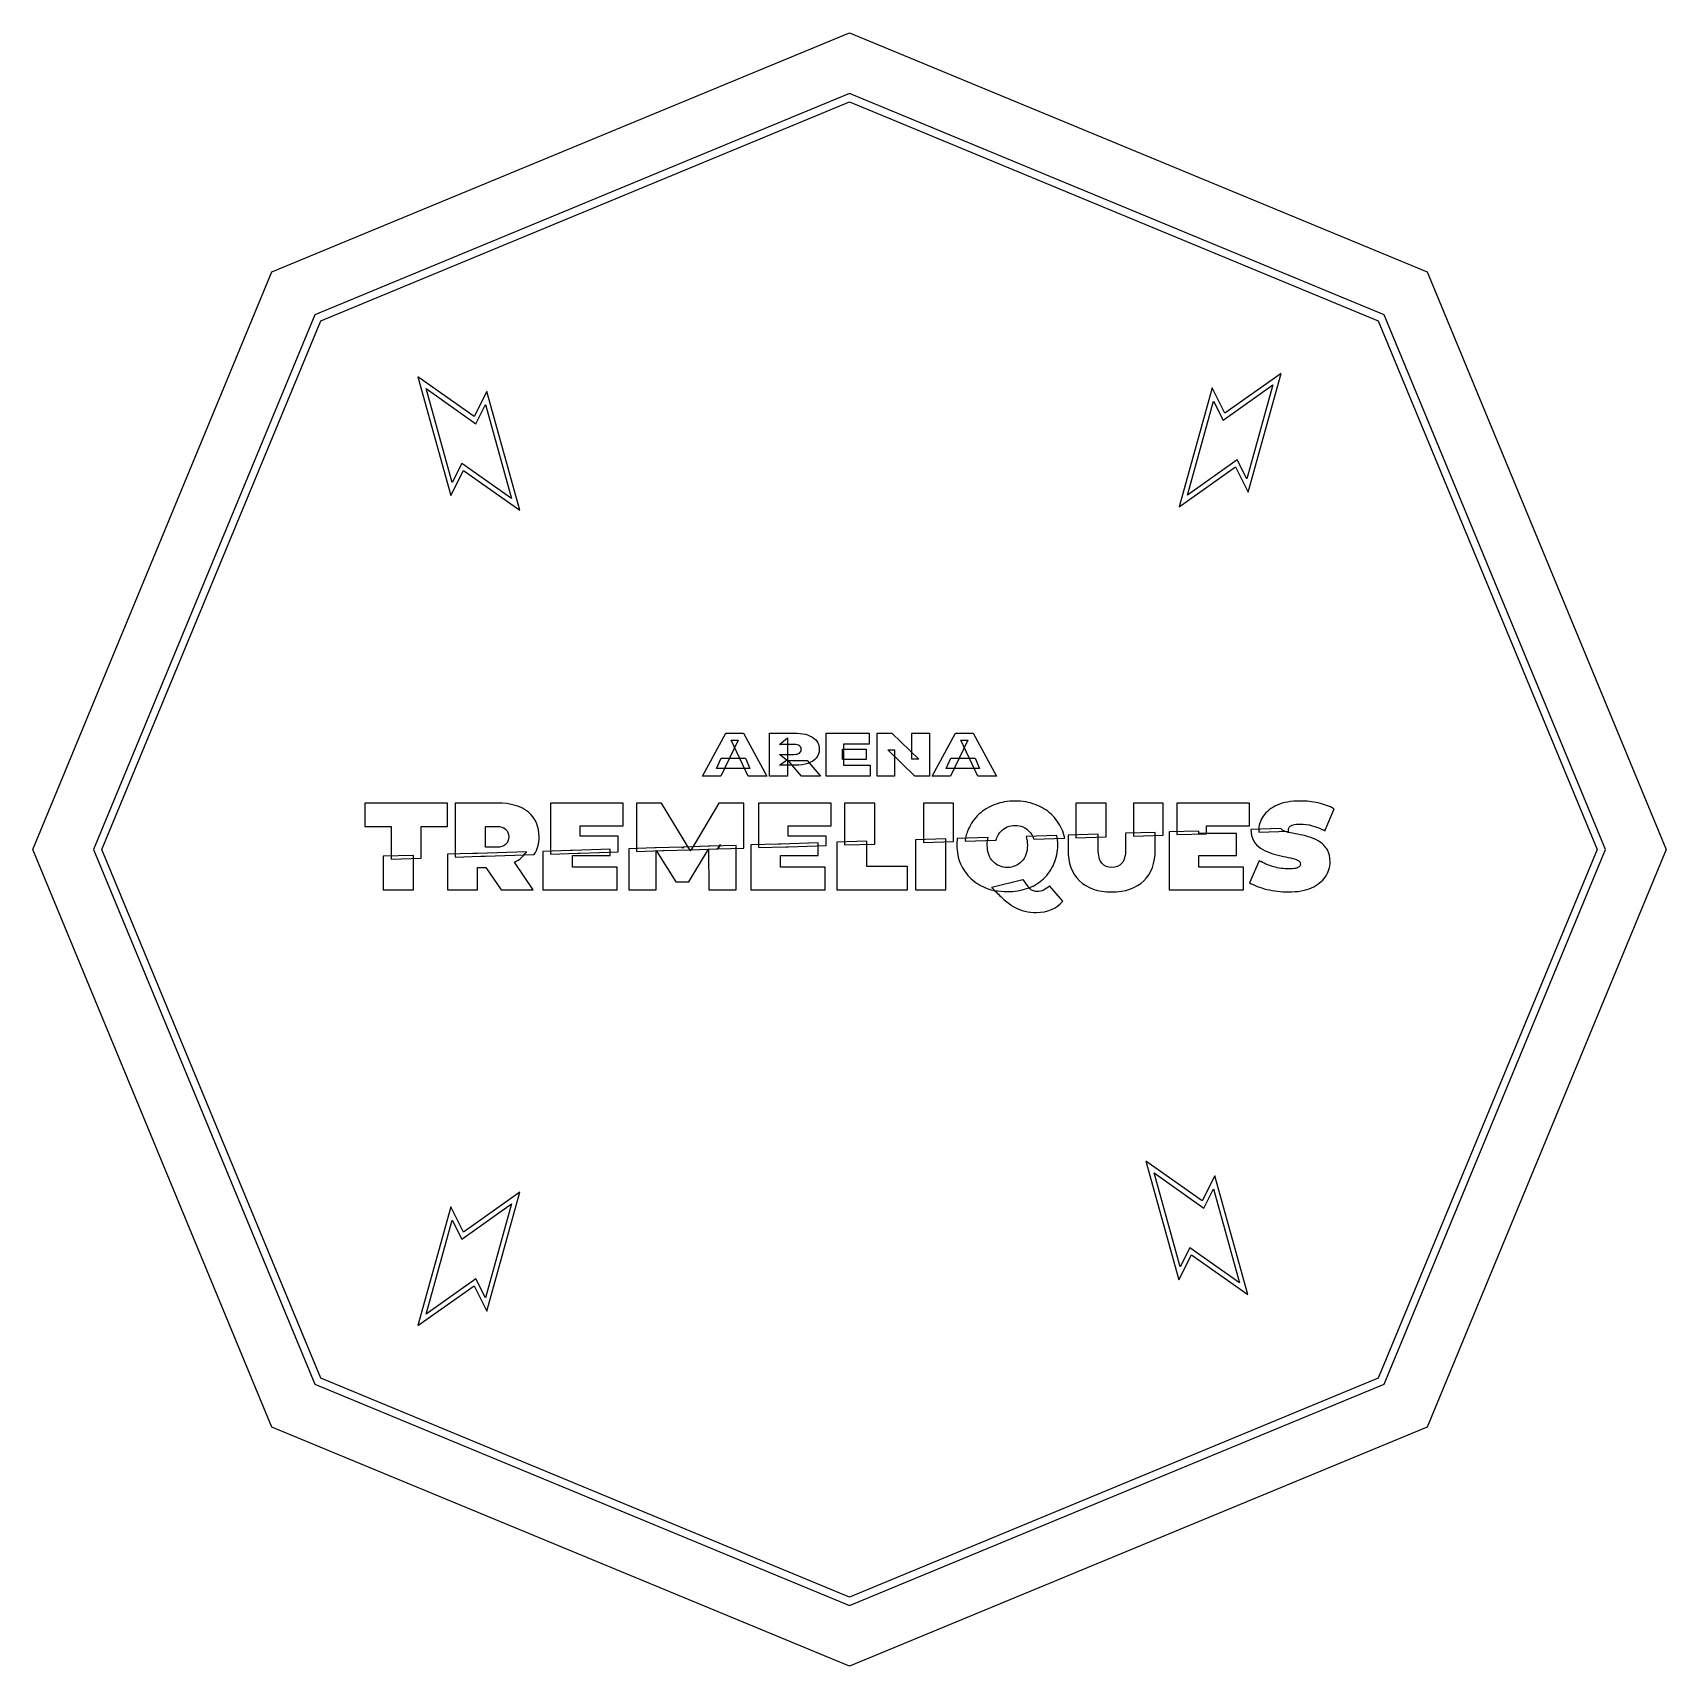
# Model space of a CAD drawing. Header units: millimetres. Extents: x -220 to 430, y -176 to 473.
import ezdxf

# ---------------------------------------------------------------- set-up
doc = ezdxf.new("R2010")
doc.units = ezdxf.units.MM
doc.layers.add('Camada_1', color=7, linetype='CONTINUOUS')

msp = doc.modelspace()

# ---------------------------------------------------------------- linework, layer by layer
at = {"layer": 'Camada_1', "color": 7}
for points in [[(334.507379, -81.00738), (105, -176.07245), (-124.50738, -81.00738), (-219.57245, 148.5), (-124.50738, 378.00738), (105, 473.07245), (334.507378, 378.00738), (429.57245, 148.5)], [(104.999574, 448.899639), (-107.414853, 360.914987), (-195.399505, 148.50056), (-107.414853, -63.913876), (104.999574, -151.898519), (317.414006, -63.913876), (405.398653, 148.50056), (317.414006, 360.914987)], [(104.999574, 445.624039), (315.098432, 358.597622), (402.123053, 148.50056), (315.096634, -61.600092), (104.999574, -148.622919), (-105.097488, -61.598297), (-192.123905, 148.50056), (-105.097488, 358.597622)], [(276.48293, 337.70764), (254.13137, 321.90686), (249.07668, 331.91272), (236.01027, 284.69787), (258.36379, 300.50061), (263.41652, 290.4928)], [(-66.481916, 336.33069), (-53.415509, 289.11584), (-48.362775, 299.1217), (-26.011212, 283.31897), (-39.077619, 330.53577), (-44.130353, 320.52991)], [(-63.229962, 331.70569), (-43.427228, 317.70569), (-39.59715, 325.28967), (-29.263166, 287.94592), (-49.0659, 301.94592), (-52.897931, 294.35998)], [(273.23097, 333.08264), (262.89699, 295.73889), (259.06691, 303.32287), (239.26027, 289.32092), (249.59621, 326.66858), (253.42824, 319.08264)], [(46.653191, 177.69141), (55.875357, 194.69973), (62.867326, 194.69973), (72.089493, 177.69141), (64.73587, 177.69141), (57.924727, 191.9784), (60.697405, 191.9784), (53.886262, 177.69141)], [(95.68741, 177.69141), (95.68741, 194.69973), (112.835816, 194.69973), (112.835816, 190.37476), (102.679376, 190.37476), (102.679376, 182.01638), (113.227606, 182.01638), (113.227606, 177.69141)], [(102.197176, 184.25176), (102.197176, 188.38236), (111.600166, 188.38236), (111.600166, 184.25176)], [(115.970156, 177.69141), (115.970156, 194.69973), (121.816896, 194.69973), (132.545947, 184.34895), (129.833547, 184.34895), (129.833547, 194.69973), (136.765237, 194.69973), (136.765237, 177.69141), (130.918507, 177.69141), (120.189446, 188.04219), (122.901856, 188.04219), (122.901856, 177.69141)], [(137.910496, 177.69141), (147.132656, 194.69973), (154.124627, 194.69973), (163.346797, 177.69141), (155.993177, 177.69141), (149.182027, 191.9784), (151.954707, 191.9784), (145.143567, 177.69141)], [(52.138271, 180.65571), (53.946538, 184.78631), (63.650909, 184.78631), (65.459177, 180.65571)], [(85.862463, 177.69141), (80.67876, 183.8873), (88.213211, 183.8873), (93.457191, 177.69141)], [(143.395577, 180.65571), (145.203836, 184.78631), (154.908216, 184.78631), (156.716476, 180.65571)], [(-77.142793, 144.72102), (-65.154383, 145.09257), (-65.154383, 157.65046), (-54.740033, 157.65046), (-54.740033, 166.94705), (-87.557147, 166.94705), (-87.557147, 157.65046), (-77.142793, 157.65046)], [(-13.795243, 166.94705), (-13.795243, 146.6842), (-2.822783, 147.02424), (-2.009913, 147.04954), (13.026897, 147.51566), (13.026897, 153.73905), (-2.009913, 153.73905), (-2.009913, 157.90469), (15.109967, 157.90469), (15.109967, 166.94703)], [(20.392856, 166.94705), (20.392856, 147.74409), (30.684726, 148.06293), (31.315186, 148.08253), (41.610676, 148.40137), (30.248066, 166.94701)], [(53.108167, 166.94705), (42.078867, 148.41588), (52.050867, 148.72491), (52.733517, 148.74611), (53.768597, 150.48813), (53.769106, 150.48813), (52.734026, 148.74611), (63.015056, 149.06496), (62.963356, 166.94707)], [(68.856046, 166.94705), (68.856046, 149.24581), (79.829016, 149.58584), (80.641886, 149.61114), (95.678696, 150.07726), (95.678696, 153.73905), (80.641886, 153.73905), (80.641886, 157.90469), (97.761256, 157.90469), (97.761256, 166.94703)], [(103.044657, 150.30569), (115.033586, 150.67724), (115.033586, 166.94705), (103.044657, 166.94705)], [(134.388476, 151.27669), (146.376897, 151.64824), (146.376897, 166.94705), (134.388476, 166.94705)], [(170.812136, 167.75992)], [(194.941886, 153.15358), (206.930816, 153.52513), (206.930816, 166.94705), (194.941886, 166.94705)], [(217.801997, 153.86206), (229.587317, 154.22741), (229.587317, 166.94705), (217.801997, 166.94705)], [(235.073807, 154.39743), (246.859647, 154.76278), (246.859647, 157.90471), (263.979017, 157.90471), (263.979017, 166.94705), (235.073807, 166.94705)], [(243.758657, 155.83468), (231.972817, 155.46933), (231.972817, 132.45885), (261.538456, 132.45885), (261.538456, 141.50119), (243.758656, 141.50119), (243.758656, 146.17481), (258.795466, 146.17481), (258.795466, 154.81097), (243.758656, 154.81097)], [(59.913546, 150.13684), (49.632526, 149.81799), (48.949876, 149.79679), (38.977876, 149.48776), (38.742746, 149.09295), (38.509686, 149.47329), (28.214196, 149.15445), (27.583736, 149.13485), (17.291866, 148.81601), (17.291866, 132.45887), (28.214196, 132.45887), (28.214196, 148.11734), (35.935686, 135.65919), (41.219086, 135.65919), (48.956076, 148.67958), (49.041876, 132.45887), (59.964206, 132.45887)], [(92.577706, 151.14918), (77.540896, 150.68306), (76.728026, 150.65776), (65.755056, 150.31773), (65.755056, 132.45887), (95.320696, 132.45887), (95.320696, 141.50121), (77.540896, 141.50121), (77.540896, 146.17483), (92.577706, 146.17483)], [(99.943667, 151.37759), (99.943667, 132.45885), (127.985366, 132.45885), (127.985366, 141.75544), (111.932596, 141.75544), (111.932596, 151.74914)], [(131.287486, 152.34859), (131.287486, 132.45885), (143.275907, 132.45885), (143.275907, 152.72014)], [(187.403446, 154.08802)], [(-80.243783, 145.79292), (-80.243783, 132.45885), (-68.255373, 132.45885), (-68.255373, 146.16447)], [(-23.359373, 147.55614)], [(9.925906, 148.58758), (-5.110904, 148.12146), (-5.923774, 148.09616), (-16.896234, 147.75612), (-16.896234, 132.45887), (12.669406, 132.45887), (12.669406, 141.50121), (-5.110904, 141.50121), (-5.110904, 146.17483), (9.925906, 146.17483)], [(41.610677, 148.40141), (41.843737, 148.02107), (42.078867, 148.41588)], [(176.330216, 133.25001)], [(222.77394, 24.65686), (235.8384, -22.55994), (240.89308, -12.55408), (263.24465, -28.35486), (250.17824, 18.85998), (245.12551, 8.85412)], [(226.0259, 20.02991), (245.82863, 6.02991), (249.65871, 13.61584), (259.99269, -23.72986), (240.18996, -9.72986), (236.35793, -17.31384)], [(-26.011212, 12.30334), (-48.362775, -3.49939), (-53.415509, 6.50647), (-66.481916, -40.70838), (-44.130353, -24.90759), (-39.077619, -34.91345)], [(-29.263166, 7.67639), (-39.59715, -29.66736), (-43.427228, -22.08338), (-63.229962, -36.08338), (-52.895978, 1.26233), (-49.0659, -6.32361)]]:
    msp.add_lwpolyline(points, close=True, dxfattribs=at)
for points in [[(73.234723, 177.69141), (73.234723, 194.69973), (83.089783, 194.69973)], [(82.939094, 190.27757), (77.182776, 190.27757), (80.347245, 192.87741), (80.347245, 183.69292)], [(83.391161, 181.96779), (77.182775, 181.96779), (80.347244, 184.32465), (80.347244, 177.69141), (73.234723, 177.69141)], [(80.347245, 183.69292), (77.182776, 186.29276), (82.939094, 186.29276)], [(-35.029603, 166.94707), (-51.641514, 166.94705)], [(-51.641514, 166.94705), (-51.641514, 145.51167), (-41.508274, 145.82534), (-39.652573, 145.88324), (-20.258413, 146.48424)], [(293.475406, 156.20714), (294.055736, 156.22524), (297.557846, 164.6609)], [(-39.652573, 157.70162), (-35.283853, 157.70162)], [(-35.283853, 149.37035), (-39.652573, 149.37035), (-39.652573, 157.70162)], [(276.455887, 156.84754), (276.455887, 156.84806), (264.489696, 156.47702)], [(294.055736, 156.22522), (293.475927, 156.20712)], [(293.951346, 155.97406), (294.055736, 156.22522)], [(160.115186, 153.24207), (147.807407, 152.8607)], [(150.908397, 151.7888), (163.216176, 152.17017)], [(187.403447, 154.08802), (175.162327, 153.70871)], [(178.263357, 152.63681), (190.504477, 153.01612)], [(203.829826, 148.8165), (203.829826, 154.59703), (191.840896, 154.22548)], [(191.840896, 154.22548), (191.840896, 148.46097)], [(226.486327, 148.46097), (226.486327, 155.29931), (214.701007, 154.93396), (214.701007, 148.8165)], [(267.590686, 155.40512), (279.556876, 155.77616)], [(267.591036, 155.40514), (267.590686, 155.40512)], [(-23.359403, 147.55612), (-42.753563, 146.95512), (-44.609263, 146.89722), (-54.742503, 146.58355), (-54.742503, 132.45883), (-42.753563, 132.45883), (-42.753563, 141.39988), (-39.488133, 141.39988), (-33.456973, 132.45883), (-20.655693, 132.45883), (-28.123453, 143.40286)], [(267.787166, 144.0416), (263.925906, 135.30363)], [(161.513547, 133.47481), (173.908657, 136.5232)], [(189.707176, 127.98884), (184.525586, 134.08459)]]:
    msp.add_lwpolyline(points, dxfattribs=at)
for points in [[(85.109012, 189.74302), (84.6469, 190.099387), (83.923594, 190.27757), (82.939094, 190.27757)], [(83.089783, 194.69973), (86.324575, 194.69973), (88.785827, 194.124687), (90.473541, 192.9746)], [(85.832322, 188.28516), (85.832322, 188.9007), (85.591219, 189.386653), (85.109012, 189.74302)], [(85.109012, 186.82731), (85.591219, 187.183677), (85.832322, 187.669627), (85.832322, 188.28516)], [(90.473541, 192.9746), (92.161261, 191.824513), (93.00512, 190.261367), (93.00512, 188.28516)], [(93.00512, 188.28516), (93.00512, 186.973093), (92.613327, 185.839207), (91.829741, 184.8835)], [(82.939094, 186.29276), (83.923594, 186.29276), (84.6469, 186.470943), (85.109012, 186.82731)], [(88.48445, 182.72101), (87.057925, 182.218863), (85.360162, 181.96779), (83.391161, 181.96779)], [(91.829741, 184.8835), (91.046161, 183.943993), (89.931064, 183.223163), (88.48445, 182.72101)], [(-22.583853, 163.34057), (-25.428653, 165.74511), (-29.577073, 166.94707), (-35.029603, 166.94707)], [(-18.316413, 153.536), (-18.316413, 157.66774), (-19.739053, 160.93604), (-22.583853, 163.34057)], [(156.435716, 162.47652), (154.640776, 160.81706), (153.234916, 158.85293), (152.218917, 156.58386)], [(162.785717, 166.38843), (160.347317, 165.47403), (158.230647, 164.16986), (156.435716, 162.47652)], [(170.812097, 167.75992), (167.933427, 167.75992), (165.257977, 167.30283), (162.785717, 166.38843)], [(178.838516, 166.38843), (176.400116, 167.30283), (173.724666, 167.75992), (170.812136, 167.75992)], [(185.188517, 162.47652), (183.393586, 164.16986), (181.276916, 165.47403), (178.838516, 166.38843)], [(189.354157, 156.58386), (188.372027, 158.85293), (186.983457, 160.81706), (185.188517, 162.47652)], [(274.951996, 166.1342), (272.513596, 165.05047), (270.667927, 163.59427), (269.414867, 161.76547)], [(284.146776, 167.75994), (280.489176, 167.75994), (277.424256, 167.21793), (274.951996, 166.1342)], [(291.258487, 166.99771), (288.921686, 167.50571), (286.551316, 167.75994), (284.146776, 167.75994)], [(297.557846, 164.6609), (295.695177, 165.71077), (293.595286, 166.48971), (291.258487, 166.99771)], [(-35.283853, 157.70162), (-33.624383, 157.70162), (-32.405124, 157.32893), (-31.626193, 156.58386)], [(-31.626193, 156.58386), (-30.813393, 155.83879), (-30.407143, 154.82292), (-30.407143, 153.53598)], [(152.218917, 156.58386), (151.563056, 155.09121), (151.126287, 153.49289), (150.908397, 151.7888)], [(165.122516, 155.6697), (165.867586, 156.44864), (166.714146, 157.04097), (167.662416, 157.44737)], [(167.662416, 157.44737), (168.644546, 157.85377), (169.694496, 158.05715), (170.812096, 158.05715)], [(170.812096, 158.05715), (171.929696, 158.05715), (172.962346, 157.85377), (173.910616, 157.44737)], [(173.910616, 157.44737), (174.892746, 157.04097), (175.739306, 156.44864), (176.450506, 155.6697)], [(190.504477, 153.01612), (190.250497, 154.26591), (189.867277, 155.455), (189.354157, 156.58386)], [(264.489696, 156.47702), (264.532996, 154.7409), (264.886696, 153.27122), (265.551647, 152.06799)], [(269.414867, 161.76547), (268.195667, 159.97054), (267.586036, 157.97234), (267.586036, 155.77101)], [(277.388137, 155.97937), (276.929637, 156.21954), (276.618807, 156.50885), (276.455887, 156.84754)], [(280.182277, 155.11586), (279.030807, 155.35293), (278.099337, 155.64071), (277.388137, 155.97937)], [(279.422516, 156.38077), (279.422516, 156.78717), (279.557766, 157.15986), (279.828696, 157.49853)], [(279.556876, 155.77616), (279.467176, 155.96271), (279.422516, 156.16433), (279.422516, 156.38077)], [(279.828696, 157.49853), (280.133496, 157.8372), (280.624656, 158.10768), (281.301996, 158.31088)], [(281.301996, 158.31088), (281.979326, 158.51408), (282.893506, 158.61578), (284.044976, 158.61578)], [(284.044976, 158.61578), (285.602846, 158.61578), (287.194796, 158.39562), (288.820396, 157.95535)], [(288.820396, 157.95535), (290.330076, 157.55482), (291.881646, 156.97204), (293.475406, 156.20714)], [(293.475927, 156.20712), (293.633916, 156.13132), (293.792536, 156.05346), (293.951346, 155.97406)], [(-31.626193, 150.48811), (-32.405124, 149.74304), (-33.624383, 149.37035), (-35.283853, 149.37035)], [(-30.407143, 153.53598), (-30.407143, 152.24905), (-30.813393, 151.23317), (-31.626193, 150.48811)], [(-20.258413, 146.48424), (-18.963954, 148.46974), (-18.316413, 150.82029), (-18.316413, 153.536)], [(147.807407, 152.8607), (147.699027, 152.01297), (147.645147, 151.13921), (147.645147, 150.23916)], [(147.645147, 150.23916), (147.645147, 147.56369), (148.135797, 145.09111), (149.117927, 142.82204)], [(159.735366, 150.23916), (159.735366, 151.33514), (159.861996, 152.33598), (160.115186, 153.24207)], [(160.345146, 146.4797), (159.938746, 147.5973), (159.735366, 148.85062), (159.735366, 150.23916)], [(163.216176, 152.17017), (163.283777, 152.41204), (163.360516, 152.64723), (163.446136, 152.87556)], [(163.446136, 152.87556), (163.852537, 153.99316), (164.411316, 154.92464), (165.122516, 155.6697)], [(175.686327, 150.23916), (175.686327, 148.85062), (175.483467, 147.5973), (175.077067, 146.4797)], [(175.162327, 153.70871), (175.511747, 152.68326), (175.686327, 151.52667), (175.686327, 150.23916)], [(176.450506, 155.6697), (177.195576, 154.92464), (177.771656, 153.99316), (178.178056, 152.87556)], [(178.178056, 152.87556), (178.207657, 152.79676), (178.235856, 152.71727), (178.263357, 152.63681)], [(186.253127, 142.82204), (187.269127, 145.09111), (187.777066, 147.56369), (187.777066, 150.23916)], [(187.777066, 150.23916), (187.777066, 151.58018), (187.652346, 152.86316), (187.403446, 154.08802)], [(265.551647, 152.06799), (266.262847, 150.81492), (267.194326, 149.79853), (268.345787, 149.01959)], [(267.586036, 155.77101), (267.586036, 155.64766), (267.588037, 155.52591), (267.591036, 155.40514)], [(284.043027, 154.35363), (282.654487, 154.62457), (281.367607, 154.8788), (280.182277, 155.11586)], [(288.259307, 153.23639), (286.870767, 153.71052), (285.465427, 154.0827), (284.043027, 154.35363)], [(292.069407, 151.3564), (290.917936, 152.13533), (289.647837, 152.76226), (288.259307, 153.23639)], [(294.914197, 148.30853), (294.202996, 149.56159), (293.254736, 150.57747), (292.069407, 151.3564)], [(-28.123453, 143.40286), (-26.124503, 144.42011), (-24.549363, 145.78435), (-23.398673, 147.49564)], [(-23.398673, 147.49564), (-23.385473, 147.51564), (-23.372473, 147.53604), (-23.359373, 147.55614)], [(149.117927, 142.82204), (150.133927, 140.55297), (151.539786, 138.57207), (153.334726, 136.87873)], [(162.021526, 143.68555), (161.310326, 144.46449), (160.751547, 145.39596), (160.345146, 146.4797)], [(164.561426, 141.95853), (163.613157, 142.36493), (162.766596, 142.94049), (162.021526, 143.68555)], [(173.349516, 143.68555), (172.638316, 142.94049), (171.791757, 142.36493), (170.809626, 141.95853)], [(175.077067, 146.4797), (174.670666, 145.39596), (174.094586, 144.46449), (173.349516, 143.68555)], [(182.087487, 136.87873), (183.882427, 138.57207), (185.270997, 140.55297), (186.253127, 142.82204)], [(191.840896, 148.46097), (191.840896, 143.1439), (193.364716, 139.01226), (196.412716, 136.06586)], [(205.303126, 143.02564), (204.320996, 144.17711), (203.829826, 146.10717), (203.829826, 148.8165)], [(209.265156, 141.34926), (207.605696, 141.34926), (206.285257, 141.90804), (205.303126, 143.02564)], [(213.227707, 143.02564), (212.279437, 141.90804), (210.958497, 141.34926), (209.265156, 141.34926)], [(214.701007, 148.8165), (214.701007, 146.10717), (214.209836, 144.17711), (213.227707, 143.02564)], [(221.914516, 136.06586), (224.962516, 139.01226), (226.486327, 143.1439), (226.486327, 148.46097)], [(273.425586, 141.65363), (271.359716, 142.26323), (269.480496, 143.05947), (267.787166, 144.0416)], [(268.345787, 149.01959), (269.531127, 148.24066), (270.818007, 147.61425), (272.206537, 147.14012)], [(272.206537, 147.14012), (273.628937, 146.66599), (275.034287, 146.27652), (276.422817, 145.97172)], [(276.422817, 145.97172), (277.811347, 145.70078), (279.081457, 145.42978), (280.232916, 145.15885)], [(280.232916, 145.15885), (281.418256, 144.92178), (282.366507, 144.61722), (283.077706, 144.24469)], [(283.077706, 144.24469), (283.788906, 143.87216), (284.144306, 143.36422), (284.144306, 142.72075)], [(294.101326, 137.64044), (295.354386, 139.46924), (295.980796, 141.46744), (295.980796, 143.63491)], [(295.980796, 143.63491), (295.980796, 145.49758), (295.625397, 147.05546), (294.914197, 148.30853)], [(153.334726, 136.87873), (155.129657, 135.21927), (157.246327, 133.93239), (159.684727, 133.01799)], [(167.711106, 141.34926), (166.593506, 141.34926), (165.543556, 141.55213), (164.561426, 141.95853)], [(170.809626, 141.95853), (169.861356, 141.55213), (168.828706, 141.34926), (167.711106, 141.34926)], [(173.908657, 136.5232), (174.721456, 135.27013), (175.415486, 134.30458), (175.991217, 133.62725)], [(176.330217, 133.25001), (178.520406, 134.14554), (180.439637, 135.35524), (182.087487, 136.87873)], [(279.521856, 140.79012), (277.557586, 140.79012), (275.525316, 141.0779), (273.425586, 141.65363)], [(282.214196, 140.99321), (281.570726, 140.85774), (280.673316, 140.79012), (279.521856, 140.79012)], [(283.687486, 141.65363), (283.382686, 141.3827), (282.891526, 141.16254), (282.214196, 140.99321)], [(284.144306, 142.72075), (284.144306, 142.31435), (283.992286, 141.95843), (283.687486, 141.65363)], [(288.614836, 133.27172), (291.053236, 134.38932), (292.882126, 135.84551), (294.101326, 137.64044)], [(159.684727, 133.01799), (160.684707, 132.64813), (161.717797, 132.35303), (162.784277, 132.13277)], [(162.784277, 132.13277), (162.370527, 132.56146), (161.947057, 133.00858), (161.513547, 133.47481)], [(167.711106, 131.64598), (165.996806, 131.64598), (164.354446, 131.80848), (162.784276, 132.13277)], [(162.784276, 132.13277), (164.083666, 130.78647), (165.285707, 129.62538), (166.390256, 128.64926)], [(175.737486, 133.01799), (173.299086, 132.10359), (170.623636, 131.64598), (167.711106, 131.64598)], [(176.330217, 133.25001), (176.134737, 133.17011), (175.937287, 133.09291), (175.737486, 133.01799)], [(175.991217, 133.62725), (176.104856, 133.49356), (176.217896, 133.36787), (176.330217, 133.25001)], [(177.667606, 132.20512), (177.232686, 132.42257), (176.786946, 132.77075), (176.330216, 133.25001)], [(179.598236, 131.79842), (178.887036, 131.79842), (178.243336, 131.93418), (177.667606, 132.20512)], [(184.525586, 134.08459), (183.001586, 132.56059), (181.359306, 131.79842), (179.598236, 131.79842)], [(196.412716, 136.06586), (199.460716, 133.11946), (203.711337, 131.64598), (209.163877, 131.64598)], [(209.163877, 131.64598), (214.616407, 131.64598), (218.866516, 133.11946), (221.914516, 136.06586)], [(263.925906, 135.30363), (265.720836, 134.2199), (268.006816, 133.33979), (270.783886, 132.66245)], [(270.783886, 132.66245), (273.560946, 131.98512), (276.439786, 131.64598), (279.420046, 131.64598)], [(279.420046, 131.64598), (283.111516, 131.64598), (286.176436, 132.18798), (288.614836, 133.27172)], [(166.390256, 128.64926), (167.846526, 127.32846), (169.235096, 126.29529), (170.555896, 125.55022)], [(170.555896, 125.55022), (171.910556, 124.80516), (173.299126, 124.28044), (174.721526, 123.97564)], [(174.721526, 123.97564), (176.143926, 123.63698), (177.684516, 123.46766), (179.343986, 123.46766)], [(179.343986, 123.46766), (183.712786, 123.46766), (187.167176, 124.9747), (189.707176, 127.98884)]]:
    msp.add_open_spline(points, degree=3, dxfattribs=at)

doc.saveas('drawing.dxf')
